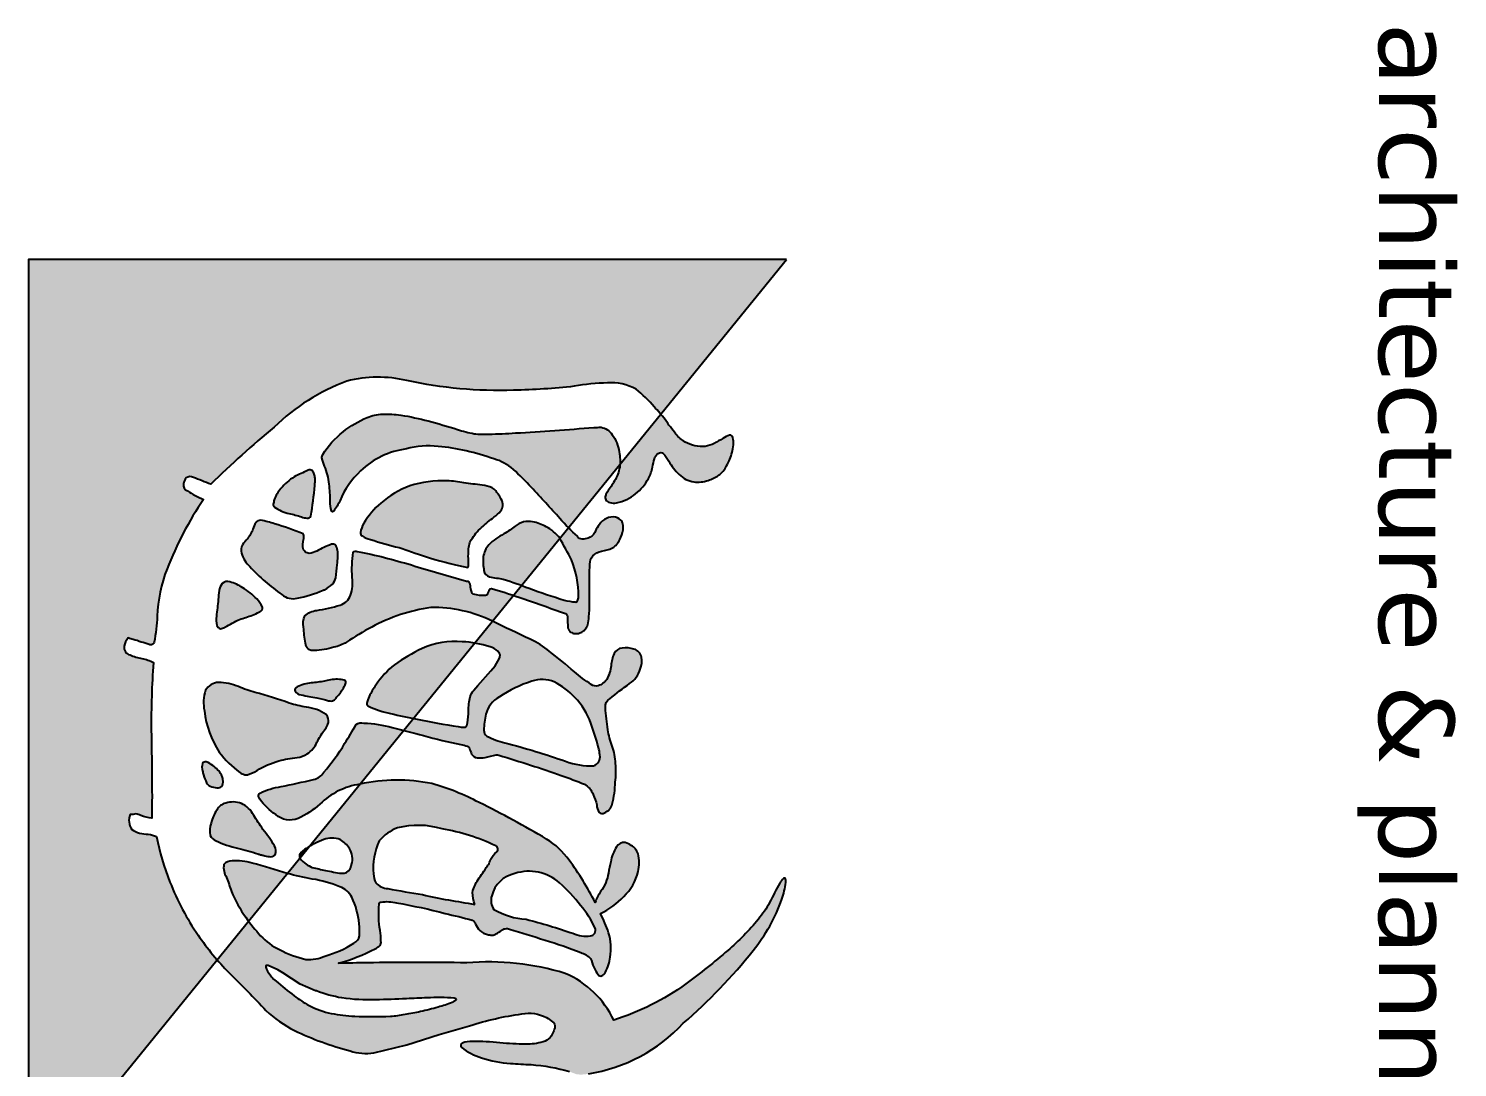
# Model space of a CAD drawing. Extents: x -395226 to -176901, y -140672 to 68263.
# Drawn here: x -324709 to -322684, y -138657 to -137184 of the extents above; entities that cross this region are included whole.
import ezdxf
from ezdxf.enums import TextEntityAlignment as Align

# ---------------------------------------------------------------- set-up
doc = ezdxf.new("R2010")
doc.units = 0
doc.header["$LTSCALE"] = 1000
doc.header["$MEASUREMENT"] = 0
doc.layers.get('0').update_dxf_attribs({"linetype": 'CONTINUOUS'})
doc.layers.add('图框', color=7, linetype='CONTINUOUS')
doc.styles.add('VERDAND', font='verdana.TTF')

# ---------------------------------------------------------------- blocks, each defined once
blk = doc.blocks.new('TJAD_TK_LOGO')
for points in [[(0.3088, 0.2387, -0.055111), (0.2978, 0.218, -0.399817), (0.2889, 0.2131, -0.15154), (0.2813, 0.2164, -0.301448), (0.2805, 0.2256, 0.010306), (0.2893, 0.248, -0.01851), (0.2158, 0.3296, -0.103184), (0.1567, 0.4231, -0.120959), (0.1559, 0.5005, 0.063512), (0.1683, 0.6375, 0.024265), (0.1633, 0.7157, -0.039016), (0.1589, 0.7586, -0.148803), (0.1672, 0.7952, -0.063522), (0.1899, 0.8185, -0.021561), (0.1991, 0.8269), (0, 0.9887), (0, 0.0136), (1.2, 0.0136), (0.9015, 0.2562, -0.02734), (0.8698, 0.2318, -0.056811), (0.8015, 0.1955, -0.043653), (0.7428, 0.1781, 0.070224), (0.7398, 0.1676, -0.155586), (0.7336, 0.1464, -0.268078), (0.7145, 0.1445, 0.046034), (0.7138, 0.1514, -0.10837), (0.7157, 0.158, 0.067272), (0.7193, 0.1723, 0.007869), (0.606, 0.1714, -0.018474), (0.519, 0.1742, 0.089356), (0.5135, 0.1595, -0.084297), (0.509, 0.1441, -0.378712), (0.4979, 0.1366, -0.129516), (0.4872, 0.1418, 0.010082), (0.4893, 0.1483, -0.06366), (0.4927, 0.1585, -0.047427), (0.496, 0.17, 0.412458), (0.4928, 0.175, 0.04646), (0.4591, 0.1791, -0.083304), (0.3984, 0.1918, -0.056916)], [(0.2775, 0.8514, 0.150805), (0.2864, 0.8696, 0.118181), (0.2844, 0.888, 0.061251), (0.2779, 0.9015, 0.110829), (0.2658, 0.9118, 0.065976), (0.2483, 0.9188, 0.129921), (0.2287, 0.9197, 0.40681), (0.2264, 0.9157, 0.07663), (0.2303, 0.907, -0.019502), (0.2369, 0.8958, -0.085799), (0.2406, 0.8843, -0.150999), (0.2351, 0.8585, -0.086307), (0.2248, 0.8465, -0.019332), (0.2062, 0.8326, 0.015742), (0.1991, 0.8269), (0.2636, 0.7745, -0.014783), (0.2672, 0.7742, -0.092021), (0.2852, 0.7675, -0.021612), (0.2992, 0.7583, 0.020501), (0.3016, 0.7569, -0.138406), (0.302, 0.7565, -0.004327), (0.3042, 0.7558, 0.041521), (0.3068, 0.7553, 0.017006), (0.3094, 0.7562, 0.175362), (0.3127, 0.7602, 0.115175), (0.3133, 0.7703, 0.133458), (0.3016, 0.7947, 0.090138), (0.282, 0.8113, 0.068529), (0.2674, 0.8165, -0.013934), (0.2566, 0.8189, -0.201719), (0.2496, 0.8239, -0.378426), (0.2504, 0.8307, -0.084166), (0.2598, 0.8373, 0.070184)], [(0.2636, 0.7745, 0.064867), (0.2476, 0.7736, 0.116531), (0.2256, 0.7646, 0.208218), (0.2161, 0.7503, 0.02194), (0.2164, 0.7413, -0.003556), (0.2234, 0.6402, -0.008585), (0.2249, 0.6059, -0.036626), (0.2244, 0.5869, -0.030322), (0.2188, 0.5654, 0.008639), (0.2079, 0.5277, 0.029199), (0.2005, 0.4927, 0.047639), (0.1991, 0.4689, 0.083135), (0.2032, 0.4501, 0.077424), (0.2218, 0.4185, 0.095524), (0.2514, 0.392, 0.133345), (0.2555, 0.391, 0.037671), (0.266, 0.3945, -0.074764), (0.2892, 0.4005, -0.017227), (0.3115, 0.4018, 0.103318), (0.3238, 0.4034, 0.529251), (0.3243, 0.406, 0.058891), (0.3103, 0.4144, -0.106556), (0.2722, 0.4408, -0.157893), (0.2439, 0.4997, -0.090292), (0.2406, 0.5406, -0.061166), (0.2567, 0.6121, -0.11155), (0.2702, 0.6374, -0.016825), (0.2934, 0.6606, -0.002917), (0.3335, 0.6973, 0.013927), (0.3452, 0.7082)], [(0.4736, 0.7314, 0.018572), (0.4732, 0.7314), (0.4732, 0.7318, 0.06936), (0.4703, 0.733, 0.047212), (0.46, 0.7347, 0.024282), (0.4431, 0.7352, -0.000753), (0.4115, 0.7353, -0.013374), (0.3921, 0.7358, -0.164458), (0.3817, 0.7396, -0.15617), (0.3755, 0.7508, 0.064833), (0.3714, 0.765, 0.17195), (0.3603, 0.7744, 0.077232), (0.3482, 0.7786, 0.099365), (0.3407, 0.7784, 0.128164), (0.3354, 0.7756, 0.199677), (0.3314, 0.766, 0.156287), (0.3348, 0.7545, 0.086381), (0.3434, 0.7463, 0.029794), (0.3514, 0.742, -0.218512), (0.3587, 0.7337, -0.050196), (0.3602, 0.726, -0.223734), (0.3564, 0.7197, -0.013892), (0.3452, 0.7082), (0.3589, 0.6971, -0.00619), (0.3868, 0.7123, -0.093205), (0.4339, 0.7212, -0.103421), (0.4394, 0.72, -0.384925), (0.4409, 0.717, -0.045853), (0.4384, 0.7029, -0.014561), (0.4233, 0.6576, 0.006316), (0.4195, 0.6478), (0.4323, 0.6374, -0.003465), (0.4348, 0.6445, -0.002724), (0.4557, 0.7043, -0.338072), (0.4611, 0.707, 0.005218), (0.4734, 0.7074, 0.309415), (0.4756, 0.7082, 0.132077), (0.4786, 0.7099, 0.147744), (0.4814, 0.7154, 0.135646), (0.4808, 0.7231, 0.18433)], [(0.7559, 0.3745, 0.010654), (0.7583, 0.3709, 0.091005), (0.7649, 0.363, 0.311976), (0.7704, 0.3627)]]:
    blk.add_hatch(color=256).paths.add_polyline_path(points)
h = blk.add_hatch(color=256)
h.paths.add_polyline_path([(0.9815, 0.6879, -0.266995), (0.9881, 0.6909, -0.078548), (0.9944, 0.6887, -0.061401), (1.0014, 0.6847, -0.140506), (1.0072, 0.6756, -0.075077), (1.01, 0.6533, -0.023792), (1.0084, 0.6201, 0.028581), (1.0066, 0.5847, 0.083513), (1.0086, 0.5717, 0.556873), (1.0142, 0.5709, 0.099876), (1.0276, 0.5963, 0.058859), (1.0349, 0.6333, 0.00868), (1.0364, 0.6602, -0.055868), (1.0453, 0.7097, 0.012909), (1.0489, 0.7191, 0.07627), (1.0482, 0.7339, 0.168287), (0.9831, 0.856, 0.045812), (0.8895, 0.9461, 0.082299), (0.8236, 0.9829, 0.045024), (0.8019, 0.9879, 0.184323), (0.7964, 0.9871, 0.401214), (0.7969, 0.9849, 0.073894), (0.8027, 0.9803, 0.009968), (0.8278, 0.9671, -0.045085), (0.8493, 0.9526, -0.042435), (0.8895, 0.9133, -0.014659), (0.9326, 0.8595, -0.075958), (0.9793, 0.7665, 0.183281), (0.9189, 0.7042, 0.093166), (0.9053, 0.5774, 0.002645), (0.9049, 0.5388), (0.9501, 0.5388, -0.021718), (0.9509, 0.5614, -0.060902), (0.9515, 0.5634, -0.750169), (0.9534, 0.5633, -0.062141), (0.956, 0.5585, -0.02804), (0.962, 0.5406, -0.001207), (0.9625, 0.5388), (0.9987, 0.5388), (0.9978, 0.5418), (0.9864, 0.5809, -0.042759), (0.9711, 0.6483, -0.166183), (0.9757, 0.68, -0.02967)])
h.paths.add_polyline_path([(0.9205, 0.7467, 0.337691), (0.9223, 0.7504, 0.234051), (0.9175, 0.7558, 0.085029), (0.898, 0.762, 0.109404), (0.8666, 0.76, 0.027051), (0.8419, 0.7495, 0.096966), (0.8201, 0.7794, 0.147389), (0.7879, 0.798, 0.110178), (0.7649, 0.7978, 0.193659), (0.7543, 0.7891, 0.105864), (0.7507, 0.7813, 0.322715), (0.7561, 0.77, 0.090222), (0.7753, 0.7627, 0.021428), (0.79, 0.7597, -0.062248), (0.8018, 0.7563, -0.0489), (0.8136, 0.7497, 0.061445), (0.8276, 0.7426, 0.045204), (0.7732, 0.709, 0.105153), (0.7461, 0.6801, 0.017534), (0.699, 0.5933, 0.04727), (0.6765, 0.5388), (0.7311, 0.5388, -0.016538), (0.7329, 0.5457, -0.06987), (0.7549, 0.6147, -0.55525), (0.7623, 0.616, 0.087068), (0.7725, 0.608, 0.000587), (0.779, 0.6054, 0.051645), (0.7807, 0.6041, 0.002312), (0.7982, 0.5921, 0.1078), (0.8147, 0.5849, 0.06971), (0.8302, 0.5876, -0.002349), (0.8243, 0.554, -0.014725), (0.8217, 0.5388), (0.8389, 0.5388, -0.003665), (0.8417, 0.5498, -0.003176), (0.8503, 0.5842, -0.214328), (0.8554, 0.5888, 0.079005), (0.8638, 0.5943, 0.136284), (0.8689, 0.6041, 0.042038), (0.8698, 0.6101, 0.121208), (0.8685, 0.6149, 0.033156), (0.8637, 0.6221, -0.089896), (0.8614, 0.627, -0.153361), (0.8622, 0.6323, -0.00558), (0.8761, 0.6782, -0.02004), (0.8922, 0.7241, -0.10938), (0.8997, 0.7368, 0.024126), (0.911, 0.7409, 0.094696)])
h.paths.add_polyline_path([(0.8709, 0.7365, -0.143663), (0.8674, 0.7141, 0.018808), (0.8493, 0.6538, -0.117601), (0.8367, 0.6124, -0.229986), (0.8191, 0.6095, -0.2857), (0.7904, 0.6393, -0.267121), (0.8025, 0.6968, -0.053371), (0.8316, 0.7238, -0.07094), (0.8606, 0.7426, -0.49062)], flags=16)
h = blk.add_hatch(color=256)
h.paths.add_polyline_path([(0.7123, 0.7547, 0.083086), (0.7078, 0.7611, 0.127732), (0.7011, 0.7644, 0.060999), (0.6727, 0.7685, 0.050289), (0.6488, 0.769, 0.061315), (0.6263, 0.7647, -0.058239), (0.6053, 0.759, -0.023274), (0.5769, 0.7559, -0.318074), (0.5654, 0.7615, -0.012807), (0.5459, 0.787, 0.176594), (0.5273, 0.8007, 0.141446), (0.5118, 0.8023, 0.254042), (0.5015, 0.7926, 0.094349), (0.5002, 0.7774, 0.272202), (0.5073, 0.7669, 0.06938), (0.523, 0.7632, -0.099001), (0.5405, 0.7575, -0.173209), (0.5486, 0.7467, -0.244282), (0.547, 0.7377, -0.042049), (0.5309, 0.7159, 0.019533), (0.5043, 0.6835, 0.074328), (0.4889, 0.6592, -0.003717), (0.4656, 0.6104), (0.4938, 0.5874, -0.03259), (0.4985, 0.6073, -0.114709), (0.5043, 0.6174), (0.5072, 0.6195), (0.5091, 0.6202), (0.5118, 0.6201), (0.5142, 0.6193), (0.5231, 0.6138), (0.5294, 0.6085), (0.5482, 0.5915), (0.5545, 0.5865), (0.5549, 0.5865, 0.137325), (0.5628, 0.5817, 0.052206), (0.5812, 0.5795, -0.039081), (0.5963, 0.5784, -0.061234), (0.5998, 0.5775, -0.389955), (0.6022, 0.5741, -0.015439), (0.6014, 0.5665, -0.009793), (0.5919, 0.5135, -0.001555), (0.5909, 0.5086), (0.6061, 0.4962, -0.005675), (0.6129, 0.5218, 0.021764), (0.6244, 0.5699, -0.037231), (0.6265, 0.5785, -0.166808), (0.6296, 0.5808, 0.014415), (0.6366, 0.5837, 0.232872), (0.6415, 0.5909, 0.087887), (0.641, 0.6009, 0.002273), (0.6378, 0.6149, -0.178357), (0.6381, 0.6188, -0.001216), (0.6509, 0.6596, -0.011476), (0.6643, 0.6991, -0.017032), (0.6756, 0.7288, -0.192629), (0.6888, 0.7399, -0.05264), (0.7021, 0.7447, 0.121865), (0.7115, 0.7475, 0.384919)])
h.paths.add_polyline_path([(0.5967, 0.7372, -0.021509), (0.6281, 0.7468, -0.053885), (0.6378, 0.7487, -0.363115), (0.652, 0.7407, -0.093078), (0.646, 0.7046, 0.023125), (0.6222, 0.6265, -0.067346), (0.6135, 0.6034, -0.278742), (0.6057, 0.5995, -0.067064), (0.5855, 0.6021, -0.223721), (0.5632, 0.6194, -0.070697), (0.543, 0.6609, -0.171192), (0.5437, 0.69, -0.090372), (0.5638, 0.7166, -0.097027)], flags=16)
h = blk.add_hatch(color=256)
h.paths.add_polyline_path([(0.4195, 0.6478), (0.3589, 0.6971, 0.122439), (0.3441, 0.6794, 0.077208), (0.3376, 0.6622, 0.221374), (0.3431, 0.6401, -0.044103), (0.3534, 0.6251, 0.092474), (0.3673, 0.6059, 0.149827), (0.383, 0.5987, 0.078107), (0.4006, 0.5996, 0.300992), (0.4085, 0.6066, 0.003448), (0.4116, 0.6244, -0.014936)])
h.paths.add_polyline_path([(0.4481, 0.5312, -0.118411), (0.4656, 0.6104), (0.4323, 0.6374, 0.013731), (0.4236, 0.6091, 0.354128), (0.4255, 0.6066, 0.149403), (0.4255, 0.6062, -0.033756), (0.429, 0.6051, -0.301225), (0.4322, 0.6016, -0.067966), (0.4306, 0.5853, -0.155357), (0.4255, 0.5826, -0.0383), (0.4175, 0.5813, 0.394404), (0.4141, 0.5771, -0.002997), (0.3933, 0.5061, 0.027314), (0.3759, 0.4366, 0.262389), (0.3769, 0.4312, 0.054171), (0.4093, 0.4301, -0.120269), (0.4322, 0.4278, -0.238212), (0.445, 0.4145, -0.030328), (0.4518, 0.3843, 0.177342), (0.4589, 0.3692, 0.189169), (0.4732, 0.3674, 0.024901), (0.4941, 0.3699, 0.43233), (0.5035, 0.3812, 0.054023), (0.4992, 0.4064, 0.072563), (0.4928, 0.4227, -0.024272), (0.4732, 0.4551, -0.09052)])
h.paths.add_polyline_path([(0.5909, 0.5086), (0.4938, 0.5874, 0.02545), (0.492, 0.5716, 0.128799), (0.5009, 0.5201, 0.044216), (0.5216, 0.4843, 0.076323), (0.548, 0.4604, 0.034366), (0.5624, 0.4519, 0.076032), (0.5722, 0.4489, 0.341488), (0.575, 0.4509, 0.069217), (0.5844, 0.4795, 0.009229)])
h.paths.add_polyline_path([(0.6061, 0.4962, 0.003269), (0.6024, 0.4814, 0.051211), (0.5967, 0.4451, 0.204101), (0.5987, 0.435, -0.011598), (0.6232, 0.4203, -0.044991), (0.6598, 0.3936, -0.200983), (0.6695, 0.3801, -0.006426), (0.6785, 0.3385, 0.079721), (0.6871, 0.3112, 0.326464), (0.6907, 0.3094, 0.087838), (0.6948, 0.3111, 0.087656), (0.7146, 0.3317, 0.286319), (0.7196, 0.3603, 0.076349), (0.7011, 0.3885, -0.160397), (0.6755, 0.4398), (0.6755, 0.4398)])
h.paths.add_polyline_path([(0.8517, 0.2966), (0.7903, 0.3465, 0.007087), (0.7769, 0.3013, 0.070922), (0.7741, 0.2754, 0.248353), (0.779, 0.265, 0.199635), (0.7954, 0.2684, -0.006886), (0.8134, 0.2746, 0.05678), (0.8467, 0.293, 0.006803)])
h = blk.add_hatch(color=256)
h.paths.add_polyline_path([(0.393, 0.5629, -0.011586), (0.3965, 0.5787, 0.253288), (0.3961, 0.5791, 0.095247), (0.3878, 0.5795, -0.0106), (0.3763, 0.5795, -0.133876), (0.3608, 0.5833, -0.082431), (0.3451, 0.5964, -0.01622), (0.3317, 0.6124, 0.042319), (0.324, 0.621, 0.140851), (0.3172, 0.6238, 0.145933), (0.3085, 0.6218, 0.038492), (0.302, 0.6178), (0.3016, 0.6178, 0.000616), (0.3, 0.6162, 0.032553), (0.2979, 0.6148, 0.095329), (0.2942, 0.6103, 0.096767), (0.2905, 0.5971, -0.001525), (0.2876, 0.5737, 0.034244), (0.285, 0.5522, 0.085899), (0.2916, 0.5041, 0.097395), (0.3137, 0.4669, 0.083463), (0.3395, 0.445, 0.098864), (0.3517, 0.4407, 0.30663), (0.3559, 0.443, 0.075685), (0.3606, 0.4535, 0.009946), (0.371, 0.4905, -0.023424), (0.3776, 0.5099, 0.034776)])
h.paths.add_polyline_path([(0.3331, 0.3723, 0.321528), (0.3303, 0.3767, 0.021484), (0.2909, 0.382, 0.022843), (0.2815, 0.3822, 0.102534), (0.2763, 0.381, 0.130045), (0.2718, 0.3783, 0.267367), (0.2712, 0.3737, -0.005872), (0.2757, 0.3643, 0.058515), (0.2798, 0.3554, 0.081344), (0.2949, 0.3383, 0.099387), (0.3095, 0.3298, 0.035917), (0.3152, 0.3284, 0.245908), (0.3185, 0.3297, 0.105203), (0.327, 0.3486, -0.034055), (0.3316, 0.3653, 0.056891)])
h.paths.add_polyline_path([(0.4315, 0.3396, 0.245812), (0.436, 0.3593, 0.065072), (0.4255, 0.3925, 0.134826), (0.4253, 0.3934, -0.114996), (0.4251, 0.3945, 0.061748), (0.4182, 0.4045, 0.16919), (0.4099, 0.4088, 0.009694), (0.3932, 0.4108, 0.017654), (0.3823, 0.4116, 0.044621), (0.3745, 0.4112, 0.15913), (0.3675, 0.4082, 0.263058), (0.3666, 0.4036, 0.037983), (0.3754, 0.3845, -0.091013), (0.3784, 0.3745, -0.183458), (0.3763, 0.3696, -0.186991), (0.3705, 0.3666, -0.076588), (0.3638, 0.3668, 0.012233), (0.357, 0.368, 0.175338), (0.3532, 0.367, 0.023216), (0.3404, 0.3302, 0.04069), (0.3358, 0.3123, 0.28537), (0.3389, 0.3059, 0.048651), (0.3472, 0.3023, -0.083296), (0.3595, 0.2951, 0.044689), (0.3674, 0.2887, 0.196761), (0.3781, 0.2876, 0.127879), (0.3954, 0.2982, 0.050671)])
h.paths.add_polyline_path([(0.4633, 0.2851, 0.013244), (0.4608, 0.2933, 0.042352), (0.4538, 0.3106, 0.086452), (0.451, 0.3142, 0.181931), (0.4475, 0.3144, 0.105167), (0.437, 0.3071, 0.063777), (0.4225, 0.2892, 0.079039), (0.415, 0.2726, 0.295118), (0.4173, 0.2626, 0.12746), (0.4262, 0.259, 0.051219), (0.4378, 0.2577, -0.006938), (0.4592, 0.2552, 0.101871), (0.4716, 0.2561, 0.282022), (0.4753, 0.2604, 0.127329), (0.4734, 0.2662), (0.4732, 0.2662, -0.004335)])
h.paths.add_polyline_path([(0.6577, 0.3076, -0.058552), (0.6453, 0.3355, -0.043685), (0.6412, 0.3591, 0.088622), (0.6365, 0.3722, 0.151789), (0.6215, 0.3846, -0.046532), (0.6062, 0.3942, 0.04555), (0.5995, 0.3981, 0.043142), (0.5967, 0.3991), (0.5966, 0.3994, 0.251715), (0.5858, 0.3963, 0.137334), (0.5764, 0.371, -0.022108), (0.5712, 0.349, 0.025269), (0.5573, 0.3052, -0.028381), (0.5499, 0.2836, 0.095667), (0.5444, 0.258, 0.266705), (0.5545, 0.2414, 0.133638), (0.5811, 0.2399, 0.117773), (0.6341, 0.259, 0.081266), (0.6603, 0.2854, 0.080524), (0.6632, 0.2917), (0.6632, 0.292), (0.6636, 0.2924), (0.6636, 0.2952), (0.6632, 0.2952, 0.059624)])
h.paths.add_polyline_path([(0.5675, 0.4064, 0.121011), (0.5636, 0.4099, 0.051248), (0.5498, 0.4198, 0.077555), (0.5447, 0.4219, 0.238499), (0.5422, 0.4212, 0.167798), (0.5412, 0.4181, 0.09655), (0.5414, 0.3999, -0.014406), (0.5433, 0.3923, -0.00033), (0.5454, 0.375, 0.1059), (0.5513, 0.3573, 0.313865), (0.5557, 0.3565, 0.231713), (0.5604, 0.3643, 0.026659), (0.5643, 0.3846, -0.007425), (0.5681, 0.3998, 0.16995)])
h.paths.add_polyline_path([(0.6788, 0.2495, 0.082015), (0.6802, 0.2581, 0.360369), (0.6746, 0.2636, 0.094324), (0.6683, 0.2635, 0.109868), (0.6658, 0.2629, -0.017853), (0.6636, 0.2619), (0.6632, 0.2619, 0.095638), (0.6515, 0.2506, 0.069381), (0.6467, 0.2423, 0.391778), (0.6489, 0.2376, 0.16265), (0.6584, 0.2374, 0.029698), (0.6632, 0.2387), (0.6636, 0.2387, 0.027865), (0.6738, 0.2427, 0.232972)])
h.paths.add_polyline_path([(0.7651, 0.3086, -0.00792), (0.7663, 0.3122, -0.04061), (0.7673, 0.3161, 0.057732), (0.7686, 0.323, 0.231089), (0.7664, 0.3309, 0.223752), (0.7548, 0.3302, 0.032861), (0.7336, 0.3152, -0.012035), (0.7156, 0.3033, 0.160241), (0.7001, 0.2874, 0.160304), (0.6998, 0.2673, 0.221951), (0.7087, 0.2557, 0.080228), (0.7255, 0.2484, 0.124433), (0.7414, 0.2473, 0.177577), (0.7482, 0.2548, 0.06059), (0.7578, 0.2826, -0.013372)])
h = blk.add_hatch(color=256)
h.paths.add_polyline_path([(0.9516, 0.4998, -0.00262), (0.9505, 0.5265, -0.01182), (0.9501, 0.5388), (0.9049, 0.5388, 0.006126), (0.9053, 0.4493, 0.002492), (0.906, 0.4122, 0.048247), (0.8873, 0.4597, 0.065909), (0.8831, 0.4654, 0.224936), (0.8775, 0.467, 0.038284), (0.8638, 0.4659, -0.06616), (0.83, 0.4648, -0.485088), (0.8272, 0.4672, -0.101913), (0.8282, 0.4872, -0.016956), (0.8389, 0.5388), (0.8217, 0.5388, -0.017973), (0.8174, 0.5204, -0.010562), (0.8098, 0.4759, -0.208845), (0.8025, 0.4605, -0.11949), (0.791, 0.4574, -0.131776), (0.7484, 0.4648, -0.127624), (0.7317, 0.4882, -0.118385), (0.7311, 0.5388), (0.6765, 0.5388, 0.005191), (0.6747, 0.5326, 0.105733), (0.6755, 0.4398), (0.7181, 0.4052), (0.7448, 0.4052, -0.078177), (0.7468, 0.4144, -0.129583), (0.7582, 0.4264, -0.224047), (0.779, 0.4292, -0.071036), (0.7797, 0.4292, 0.101063), (0.781, 0.4285, -0.019588), (0.7826, 0.4281, -0.023828), (0.7843, 0.4274, -0.322257), (0.7901, 0.4162, -0.013384), (0.7884, 0.4052), (0.8042, 0.4052, -0.014271), (0.8075, 0.414, -0.194353), (0.8209, 0.4295, -0.094044), (0.855, 0.4388, -0.035175), (0.8707, 0.4396, -0.177154), (0.8802, 0.4322, -0.054292), (0.8934, 0.4052), (0.9481, 0.4052, 0.016129), (0.9506, 0.4167, 0.043741), (0.9529, 0.4602, 0.012835)])
h.paths.add_polyline_path([(1.0212, 0.4578), (1.011, 0.5001), (0.9987, 0.5388), (0.9625, 0.5388, -0.013434), (0.9677, 0.518, -0.01242), (0.9716, 0.4981, -0.017255), (0.9742, 0.4791, -0.024091), (0.974, 0.4334, -0.03797), (0.9709, 0.4052), (1.0122, 0.4052, 0.01383), (1.0187, 0.4273, 0.116879)])
h.paths.add_polyline_path([(0.9667, 0.319, 0.068823), (0.9925, 0.3556, 0.031999), (1.0122, 0.4052), (0.9709, 0.4052, -0.002893), (0.9705, 0.403, -0.072675), (0.9603, 0.3746, -0.038888), (0.9477, 0.3552, -0.02059), (0.9288, 0.3321, -0.114728), (0.9232, 0.3261, -0.052839), (0.9136, 0.3198), (0.911, 0.3189), (0.9088, 0.319), (0.9087, 0.322), (0.9144, 0.3343), (0.9184, 0.3407), (0.9328, 0.3631), (0.9415, 0.3829), (0.9415, 0.384, 0.030329), (0.9481, 0.4052), (0.8934, 0.4052, -0.019139), (0.8966, 0.395, -0.131139), (0.901, 0.3705, -0.068706), (0.8883, 0.3366, -0.106182), (0.8705, 0.3122, -0.027075), (0.8517, 0.2966), (0.9015, 0.2562, 0.015633), (0.9183, 0.2717, -0.009266)])
h = blk.add_hatch(color=256)
h.paths.add_polyline_path([(0.7975, 0.3787, -0.041396), (0.8042, 0.4052), (0.7884, 0.4052, -0.011453), (0.7864, 0.3958, -0.01007), (0.7826, 0.3786, -0.034546), (0.7785, 0.3708, -0.087737), (0.7704, 0.3627), (0.7903, 0.3465), (0.7903, 0.3465, 0.020125)])
h.paths.add_polyline_path([(0.7448, 0.4052), (0.7181, 0.4052), (0.7559, 0.3745, -0.051476), (0.7466, 0.3933, -0.099669)])
blk.add_lwpolyline([(0, 0.9887), (0, 0.0136), (1.2, 0.0136)], close=True)
for points in [[(1.0482, 0.7339, 0.168287), (0.9831, 0.856, 0.045812), (0.8895, 0.9461, 0.082299), (0.8236, 0.9829, 0.045024), (0.8019, 0.9879, 0.184323), (0.7964, 0.9871, 0.401214), (0.7969, 0.9849, 0.073894), (0.8027, 0.9803, 0.009968), (0.8278, 0.9671, -0.045085), (0.8493, 0.9526, -0.042435), (0.8895, 0.9133, -0.014659), (0.9326, 0.8595, -0.075958), (0.9793, 0.7665, 0.183281), (0.9189, 0.7042, 0.093166), (0.9053, 0.5774, 0.00877), (0.9053, 0.4493, 0.002492), (0.906, 0.4122, 0.048247), (0.8873, 0.4597, 0.065909), (0.8831, 0.4654, 0.224936), (0.8775, 0.467, 0.038284), (0.8638, 0.4659, -0.06616), (0.83, 0.4648, -0.485088), (0.8272, 0.4672, -0.101913), (0.8282, 0.4872, -0.020622), (0.8417, 0.5498, -0.003176), (0.8503, 0.5842, -0.214328), (0.8554, 0.5888, 0.079005), (0.8638, 0.5943, 0.136284), (0.8689, 0.6041, 0.042038), (0.8698, 0.6101, 0.13569), (0.8682, 0.6154, 0.030912), (0.8637, 0.6221, -0.089896), (0.8614, 0.627, -0.153361), (0.8622, 0.6323, -0.00558), (0.8761, 0.6782, -0.02004), (0.8922, 0.7241, -0.10938), (0.8997, 0.7368, 0.024126), (0.911, 0.7409, 0.094696), (0.9205, 0.7467, 0.397569), (0.9221, 0.751, 0.211166), (0.9175, 0.7558, 0.085029), (0.898, 0.762, 0.109404), (0.8666, 0.76, 0.027051), (0.8419, 0.7495, 0.096966), (0.8201, 0.7794, 0.147389), (0.7879, 0.798, 0.110178), (0.7649, 0.7978, 0.193659), (0.7543, 0.7891, 0.105864), (0.7507, 0.7813, 0.322715), (0.7561, 0.77, 0.090222), (0.7753, 0.7627, 0.021428), (0.79, 0.7597, -0.062248), (0.8018, 0.7563, -0.0489), (0.8136, 0.7497, 0.061445), (0.8276, 0.7426, 0.045204), (0.7732, 0.709, 0.105153), (0.7461, 0.6801, 0.017534), (0.699, 0.5933, 0.052474), (0.6747, 0.5326, 0.105733), (0.6755, 0.4398, 0.160397), (0.7011, 0.3885, -0.076349), (0.7196, 0.3603, -0.286319), (0.7146, 0.3317, -0.087656), (0.6948, 0.3111, -0.08033), (0.6911, 0.3095, -0.368951), (0.687, 0.3114, -0.079318), (0.6785, 0.3385, 0.006426), (0.6695, 0.3801, 0.200983), (0.6598, 0.3936, 0.044991), (0.6232, 0.4203, 0.011598), (0.5987, 0.435, -0.204101), (0.5967, 0.4451, -0.051211), (0.6024, 0.4814, -0.008944), (0.6129, 0.5218, 0.021764), (0.6244, 0.5699, -0.037231), (0.6265, 0.5785, -0.166808), (0.6296, 0.5808, 0.014415), (0.6366, 0.5837, 0.232872), (0.6415, 0.5909, 0.087887), (0.641, 0.6009, 0.002324), (0.6377, 0.6152, -0.163549), (0.6381, 0.6188, -0.001216), (0.6509, 0.6596, -0.011476), (0.6643, 0.6991, -0.017032), (0.6756, 0.7288, -0.192629), (0.6888, 0.7399, -0.05264), (0.7021, 0.7447, 0.121865), (0.7115, 0.7475, 0.384919), (0.7123, 0.7547, 0.083086), (0.7078, 0.7611, 0.127732), (0.7011, 0.7644, 0.060999), (0.6727, 0.7685, 0.050289), (0.6488, 0.769, 0.061315), (0.6263, 0.7647, -0.058239), (0.6053, 0.759, -0.023274), (0.5769, 0.7559, -0.318074), (0.5654, 0.7615, -0.012807), (0.5459, 0.787, 0.176594), (0.5273, 0.8007, 0.141446), (0.5118, 0.8023, 0.254042), (0.5015, 0.7926, 0.094349), (0.5002, 0.7774, 0.272202), (0.5073, 0.7669, 0.06938), (0.523, 0.7632, -0.099001), (0.5405, 0.7575, -0.176084), (0.5487, 0.7465, -0.238335), (0.547, 0.7377, -0.042049), (0.5309, 0.7159, 0.019533), (0.5043, 0.6835, 0.074328), (0.4889, 0.6592, -0.003717), (0.4656, 0.6104, 0.118412), (0.4481, 0.5312, 0.09052), (0.4732, 0.4551, 0.024272), (0.4928, 0.4227, -0.072563), (0.4992, 0.4064, -0.054023), (0.5035, 0.3812, -0.43233), (0.4941, 0.3699, -0.024901), (0.4732, 0.3674, -0.189169), (0.4589, 0.3692, -0.177342), (0.4518, 0.3843, 0.030328), (0.445, 0.4145, 0.238212), (0.4322, 0.4278, 0.120269), (0.4093, 0.4301, -0.054171), (0.3769, 0.4312, -0.262389), (0.3759, 0.4366, -0.027314), (0.3933, 0.5061, 0.002997), (0.4141, 0.5771, -0.42145), (0.4179, 0.5814, 0.036527), (0.4255, 0.5826, 0.155357), (0.4306, 0.5853, 0.067966), (0.4322, 0.6016, 0.301225), (0.429, 0.6051, 0.033756), (0.4255, 0.6062, -0.149403), (0.4255, 0.6066, -0.354128), (0.4236, 0.6091, -0.017197), (0.4348, 0.6445, -0.010154), (0.4348, 0.6445, -0.002724), (0.4557, 0.7043, -0.338072), (0.4611, 0.707, 0.005218), (0.4734, 0.7074, 0.309415), (0.4756, 0.7082, 0.132077), (0.4786, 0.7099, 0.147744), (0.4814, 0.7154, 0.135646), (0.4808, 0.7231, 0.18433), (0.4736, 0.7314, 0.018572), (0.4732, 0.7314), (0.4732, 0.7318, 0.071117), (0.4702, 0.733, 0.046841), (0.46, 0.7347, 0.024282), (0.4431, 0.7352, -0.000753), (0.4115, 0.7353, -0.013374), (0.3921, 0.7358, -0.164458), (0.3817, 0.7396, -0.15617), (0.3755, 0.7508, 0.064833), (0.3714, 0.765, 0.17195), (0.3603, 0.7744, 0.077232), (0.3482, 0.7786, 0.099365), (0.3407, 0.7784, 0.128164), (0.3354, 0.7756, 0.199677), (0.3314, 0.766, 0.156287), (0.3348, 0.7545, 0.086381), (0.3434, 0.7463, 0.029794), (0.3514, 0.742, -0.218512), (0.3587, 0.7337, -0.050196), (0.3602, 0.726, -0.223734), (0.3564, 0.7197, -0.027824), (0.3335, 0.6973, 0.002917), (0.2934, 0.6606, 0.016825), (0.2702, 0.6374, 0.11155), (0.2567, 0.6121, 0.061166), (0.2406, 0.5406, 0.090292), (0.2439, 0.4997, 0.157893), (0.2722, 0.4408, 0.106556), (0.3103, 0.4144, -0.057352), (0.324, 0.4062, -0.620281), (0.3238, 0.4034, -0.103318), (0.3115, 0.4018, 0.017227), (0.2892, 0.4005, 0.074764), (0.266, 0.3945, -0.037671), (0.2555, 0.391, -0.146442), (0.2511, 0.3922, -0.094541), (0.2218, 0.4185, -0.075684), (0.2035, 0.4493, -0.086697), (0.1991, 0.4689, -0.047639), (0.2005, 0.4927, -0.029199), (0.2079, 0.5277, -0.008639), (0.2188, 0.5654, 0.030322), (0.2244, 0.5869, 0.036626), (0.2249, 0.6059, 0.008585), (0.2234, 0.6402, 0.003541), (0.2164, 0.7409, -0.022961), (0.2161, 0.7503, -0.208218), (0.2256, 0.7646, -0.116531), (0.2476, 0.7736, -0.079727), (0.2672, 0.7742, -0.092021), (0.2852, 0.7675, -0.021612), (0.2992, 0.7583, 0.020501), (0.3016, 0.7569, -0.138406), (0.302, 0.7565, -0.004327), (0.3042, 0.7558, 0.041521), (0.3068, 0.7553, 0.017006), (0.3094, 0.7562, 0.218913), (0.313, 0.7614, 0.100805), (0.3133, 0.7703, 0.133458), (0.3016, 0.7947, 0.090138), (0.282, 0.8113, 0.068529), (0.2674, 0.8165, -0.013934), (0.2566, 0.8189, -0.201719), (0.2496, 0.8239, -0.33618), (0.2499, 0.8301, -0.089843), (0.2598, 0.8373, 0.067656), (0.2769, 0.8508, 0.15691), (0.2864, 0.8696, 0.118181), (0.2844, 0.888, 0.061251), (0.2779, 0.9015, 0.110829), (0.2658, 0.9118, 0.065976), (0.2483, 0.9188, 0.126476), (0.2292, 0.9198, 0.453262), (0.2264, 0.9157, 0.07663), (0.2303, 0.907, -0.019502), (0.2369, 0.8958, -0.085799), (0.2406, 0.8843, -0.150999), (0.2351, 0.8585, -0.086307), (0.2248, 0.8465, -0.019332), (0.2062, 0.8326, 0.037315), (0.1899, 0.8185, 0.063522), (0.1672, 0.7952, 0.148803), (0.1589, 0.7586, 0.039016), (0.1633, 0.7157, -0.024265), (0.1683, 0.6375, -0.063512), (0.1559, 0.5005, 0.120959), (0.1567, 0.4231, 0.103184), (0.2158, 0.3296, 0.01851), (0.2893, 0.248, -0.010306), (0.2805, 0.2256, 0.301448), (0.2813, 0.2164, 0.15154), (0.2889, 0.2131, 0.399817), (0.2978, 0.218, 0.055111), (0.3088, 0.2387, 0.056916), (0.3984, 0.1918, 0.083304), (0.4591, 0.1791, -0.046418), (0.4928, 0.175, -0.509372), (0.4955, 0.1688, 0.042269), (0.4927, 0.1585, 0.06366), (0.4893, 0.1483, -0.010082), (0.4872, 0.1418, 0.129516), (0.4979, 0.1366, 0.378712), (0.509, 0.1441, 0.084297), (0.5135, 0.1595, -0.089356), (0.519, 0.1742, 0.018474), (0.606, 0.1714, -0.007869), (0.7193, 0.1723, -0.067272), (0.7157, 0.158, 0.10837), (0.7138, 0.1514, -0.046034), (0.7145, 0.1445, 0.268078), (0.7336, 0.1464, 0.155586), (0.7398, 0.1676, -0.070224), (0.7428, 0.1781, 0.043653), (0.8015, 0.1955, 0.056811), (0.8698, 0.2318, 0.042991), (0.9183, 0.2717, -0.009266), (0.9667, 0.319, 0.068823), (0.9925, 0.3556, 0.045849), (1.0187, 0.4273, 0.116879), (1.0212, 0.4578), (1.011, 0.5001), (0.9978, 0.5418), (0.9864, 0.5809, -0.042759), (0.9711, 0.6483, -0.166183), (0.9757, 0.68, -0.02967), (0.9815, 0.6879, -0.266995), (0.9881, 0.6909, -0.078548), (0.9944, 0.6887, -0.061401), (1.0014, 0.6847, -0.140506), (1.0072, 0.6756, -0.075077), (1.01, 0.6533, -0.023792), (1.0084, 0.6201, 0.028581), (1.0066, 0.5847, 0.083513), (1.0086, 0.5717, 0.561681), (1.0142, 0.5709, 0.099708), (1.0276, 0.5963, 0.059415), (1.0349, 0.6336, 0.008566), (1.0364, 0.6602, -0.055868), (1.0453, 0.7097, 0.012909)], [(0.6281, 0.7468, 0.021509), (0.5967, 0.7372, 0.097027), (0.5638, 0.7166, 0.090372), (0.5437, 0.69, 0.169889), (0.5429, 0.6611, 0.071038), (0.5632, 0.6194, 0.223721), (0.5855, 0.6021, 0.067064), (0.6057, 0.5995, 0.278742), (0.6135, 0.6034, 0.067346), (0.6222, 0.6265, -0.023125), (0.646, 0.7046, 0.093078), (0.652, 0.7407, 0.363115), (0.6378, 0.7487, 0.053885), (0.6281, 0.7468, 6.810958)], [(0.8606, 0.7426, 0.07094), (0.8316, 0.7238, 0.053371), (0.8025, 0.6968, 0.267121), (0.7904, 0.6393, 0.2857), (0.8191, 0.6095, 0.229986), (0.8367, 0.6124, 0.117601), (0.8493, 0.6538, -0.018808), (0.8674, 0.7141, 0.14456), (0.8708, 0.7367, 0.484806), (0.8606, 0.7426, 5.237074)], [(0.4339, 0.7212, 0.093231), (0.3868, 0.7123, 0.00619), (0.3589, 0.6971, 0.122439), (0.3441, 0.6794, 0.077208), (0.3376, 0.6622, 0.223971), (0.3433, 0.6399, -0.043458), (0.3534, 0.6251, 0.092474), (0.3673, 0.6059, 0.149827), (0.383, 0.5987, 0.078107), (0.4006, 0.5996, 0.300992), (0.4085, 0.6066, 0.003448), (0.4116, 0.6244, -0.021253), (0.4233, 0.6576, 0.014561), (0.4384, 0.7029, 0.045853), (0.4409, 0.717, 0.360509), (0.4396, 0.7199, 0.107188), (0.4339, 0.7212, -16745.559379)], [(0.3961, 0.5791, 0.094892), (0.3878, 0.5795, -0.0106), (0.3763, 0.5795, -0.133876), (0.3608, 0.5833, -0.082431), (0.3451, 0.5964, -0.01622), (0.3317, 0.6124, 0.042319), (0.324, 0.621, 0.140851), (0.3172, 0.6238, 0.145933), (0.3085, 0.6218, 0.038492), (0.302, 0.6178), (0.3016, 0.6178, 0.000616), (0.3, 0.6162, 0.031804), (0.298, 0.6148, 0.096292), (0.2942, 0.6103, 0.096767), (0.2905, 0.5971, -0.001525), (0.2876, 0.5737, 0.034244), (0.285, 0.5522, 0.085899), (0.2916, 0.5041, 0.097395), (0.3137, 0.4669, 0.083463), (0.3395, 0.445, 0.098864), (0.3517, 0.4407, 0.30663), (0.3559, 0.443, 0.075685), (0.3606, 0.4535, 0.009946), (0.371, 0.4905, -0.023424), (0.3776, 0.5099, 0.034776), (0.393, 0.5629, -0.011586), (0.3965, 0.5787, 0.266953), (0.3961, 0.5791, -9.367818)], [(0.5963, 0.5784, 0.039081), (0.5812, 0.5795, -0.052206), (0.5628, 0.5817, -0.137325), (0.5549, 0.5865), (0.5545, 0.5865), (0.5482, 0.5915), (0.5294, 0.6085), (0.5231, 0.6138), (0.5142, 0.6193), (0.5118, 0.6201), (0.5091, 0.6202), (0.5072, 0.6195), (0.5043, 0.6174, 0.11368), (0.4985, 0.6074, 0.058255), (0.492, 0.5716, 0.128799), (0.5009, 0.5201, 0.044216), (0.5216, 0.4843, 0.076323), (0.548, 0.4604, 0.034366), (0.5624, 0.4519, 0.072238), (0.5717, 0.449, 0.392565), (0.575, 0.4509, 0.069217), (0.5844, 0.4795, 0.010784), (0.5919, 0.5135, 0.009793), (0.6014, 0.5665, 0.015439), (0.6022, 0.5741, 0.389955), (0.5998, 0.5775, 0.061234), (0.5963, 0.5784, -16.613237)], [(0.8302, 0.5876, -0.06971), (0.8147, 0.5849, -0.1078), (0.7982, 0.5921, -0.002312), (0.7807, 0.6041, -0.051645), (0.779, 0.6054, -0.000587), (0.7725, 0.608, -0.087068), (0.7623, 0.616, 0.55525), (0.7549, 0.6147, 0.06987), (0.7329, 0.5457, 0.135187), (0.7317, 0.4882, 0.127624), (0.7484, 0.4648, 0.131776), (0.791, 0.4574, 0.11949), (0.8025, 0.4605, 0.208845), (0.8098, 0.4759, 0.010562), (0.8174, 0.5204, 0.032706), (0.8243, 0.554, 0.002349), (0.8302, 0.5876, 0.084937)], [(0.9509, 0.5614, 0.033546), (0.9505, 0.5265, 0.00262), (0.9516, 0.4998, -0.012835), (0.9529, 0.4602, -0.043741), (0.9506, 0.4167, -0.046481), (0.9415, 0.384), (0.9415, 0.3829), (0.9328, 0.3631), (0.9184, 0.3407), (0.9144, 0.3343), (0.9087, 0.322), (0.9088, 0.3196), (0.9094, 0.3189), (0.911, 0.3189), (0.9136, 0.3198, 0.052839), (0.9232, 0.3261, 0.114728), (0.9288, 0.3321, 0.02059), (0.9477, 0.3552, 0.038888), (0.9603, 0.3746, 0.072675), (0.9705, 0.403, 0.040867), (0.974, 0.4334, 0.024091), (0.9742, 0.4791, 0.017255), (0.9716, 0.4981, 0.01242), (0.9677, 0.518, 0.014641), (0.962, 0.5406, 0.02804), (0.956, 0.5585, 0.062141), (0.9534, 0.5633, 0.750169), (0.9515, 0.5634, 0.060902), (0.9509, 0.5614, -13.357546)], [(0.779, 0.4292, 0.224008), (0.7582, 0.4264, 0.129583), (0.7468, 0.4144, 0.179243), (0.7466, 0.3933, 0.062164), (0.7583, 0.3709, 0.091005), (0.7649, 0.363, 0.312007), (0.7704, 0.3627, 0.087732), (0.7785, 0.3708, 0.034546), (0.7826, 0.3786, 0.01007), (0.7864, 0.3958, 0.02484), (0.7901, 0.4162, 0.322257), (0.7843, 0.4274, 0.023828), (0.7826, 0.4281, 0.019588), (0.781, 0.4285, -0.101063), (0.7797, 0.4292, 0.071042), (0.779, 0.4292, 42.184609)], [(0.8075, 0.414, 0.0557), (0.7975, 0.3787, -0.020125), (0.7903, 0.3465, 0.007087), (0.7769, 0.3013, 0.070922), (0.7741, 0.2754, 0.248353), (0.779, 0.265, 0.199635), (0.7954, 0.2684, -0.006886), (0.8134, 0.2746, 0.05678), (0.8467, 0.293, 0.033884), (0.8705, 0.3122, 0.106182), (0.8883, 0.3366, 0.068706), (0.901, 0.3705, 0.131139), (0.8966, 0.395, 0.073508), (0.8802, 0.4322, 0.177154), (0.8707, 0.4396, 0.035175), (0.855, 0.4388, 0.094044), (0.8209, 0.4295, 0.194353), (0.8075, 0.414, 1.395504)], [(0.3745, 0.4112, 0.15913), (0.3675, 0.4082, 0.288408), (0.3667, 0.4032, 0.037176), (0.3754, 0.3845, -0.091013), (0.3784, 0.3745, -0.183458), (0.3763, 0.3696, -0.186991), (0.3705, 0.3666, -0.073503), (0.3641, 0.3668, 0.012051), (0.3574, 0.3679, 0.191959), (0.3532, 0.367, 0.023216), (0.3404, 0.3302, 0.04069), (0.3358, 0.3123, 0.28537), (0.3389, 0.3059, 0.048651), (0.3472, 0.3023, -0.083296), (0.3595, 0.2951, 0.044689), (0.3674, 0.2887, 0.196761), (0.3781, 0.2876, 0.127879), (0.3954, 0.2982, 0.050671), (0.4315, 0.3396, 0.245812), (0.436, 0.3593, 0.065072), (0.4255, 0.3925, 0.14855), (0.4253, 0.3935, -0.105311), (0.4251, 0.3945, 0.061748), (0.4182, 0.4045, 0.172152), (0.4097, 0.4088, 0.009599), (0.3932, 0.4108, 0.017654), (0.3823, 0.4116, 0.044621), (0.3745, 0.4112, 14.039162)], [(0.5636, 0.4099, 0.051248), (0.5498, 0.4198, 0.074352), (0.545, 0.4219, 0.258738), (0.5422, 0.4212, 0.167798), (0.5412, 0.4181, 0.09655), (0.5414, 0.3999, -0.014406), (0.5433, 0.3923, -0.00033), (0.5454, 0.375, 0.1059), (0.5513, 0.3573, 0.313865), (0.5557, 0.3565, 0.231713), (0.5604, 0.3643, 0.026659), (0.5643, 0.3846, -0.007268), (0.568, 0.3995, 0.17843), (0.5675, 0.4064, 0.121011), (0.5636, 0.4099, -4.005973)], [(0.5995, 0.3981, 0.043142), (0.5967, 0.3991), (0.5966, 0.3994, 0.251715), (0.5858, 0.3963, 0.137334), (0.5764, 0.371, -0.022108), (0.5712, 0.349, 0.025269), (0.5573, 0.3052, -0.028381), (0.5499, 0.2836, 0.095667), (0.5444, 0.258, 0.266705), (0.5545, 0.2414, 0.133638), (0.5811, 0.2399, 0.117773), (0.6341, 0.259, 0.081266), (0.6603, 0.2854, 0.080524), (0.6632, 0.2917), (0.6632, 0.292), (0.6636, 0.2924), (0.6636, 0.2952), (0.6632, 0.2952, 0.059624), (0.6577, 0.3076, -0.058552), (0.6453, 0.3355, -0.043685), (0.6412, 0.3591, 0.088622), (0.6365, 0.3722, 0.151789), (0.6215, 0.3846, -0.046532), (0.6062, 0.3942, 0.04555), (0.5995, 0.3981, -0.637022)], [(0.3303, 0.3767, 0.021484), (0.2909, 0.382, 0.022843), (0.2815, 0.3822, 0.102534), (0.2763, 0.381, 0.130045), (0.2718, 0.3783, 0.297474), (0.2714, 0.3732, -0.00558), (0.2757, 0.3643, 0.058515), (0.2798, 0.3554, 0.081344), (0.2949, 0.3383, 0.099387), (0.3095, 0.3298, 0.035917), (0.3152, 0.3284, 0.291616), (0.3189, 0.3302, 0.101893), (0.327, 0.3486, -0.0334), (0.3315, 0.3649, 0.055709), (0.333, 0.3718, 0.351699), (0.3303, 0.3767, 0.192035)], [(0.7548, 0.3302, 0.032861), (0.7336, 0.3152, -0.012035), (0.7156, 0.3033, 0.160241), (0.7001, 0.2874, 0.160304), (0.6998, 0.2673, 0.221951), (0.7087, 0.2557, 0.080228), (0.7255, 0.2484, 0.124433), (0.7414, 0.2473, 0.177577), (0.7482, 0.2548, 0.06059), (0.7578, 0.2826, -0.013372), (0.7651, 0.3086, -0.00792), (0.7663, 0.3122, -0.04061), (0.7673, 0.3161, 0.057732), (0.7686, 0.323, 0.231089), (0.7664, 0.3309, 0.223752), (0.7548, 0.3302, 2.735032)], [(0.4475, 0.3144, 0.105167), (0.437, 0.3071, 0.063777), (0.4225, 0.2892, 0.079039), (0.415, 0.2726, 0.295118), (0.4173, 0.2626, 0.12746), (0.4262, 0.259, 0.051219), (0.4378, 0.2577, -0.006938), (0.4592, 0.2552, 0.096731), (0.471, 0.2559, 0.313514), (0.4753, 0.2604, 0.118262), (0.4736, 0.2658), (0.4736, 0.2661), (0.4732, 0.2662, -0.004335), (0.4633, 0.2851, 0.013244), (0.4608, 0.2933, 0.040921), (0.4541, 0.31, 0.09847), (0.451, 0.3142, 0.181931), (0.4475, 0.3144, 6.785247)], [(0.6632, 0.2619, 0.095638), (0.6515, 0.2506, 0.069381), (0.6467, 0.2423, 0.391778), (0.6489, 0.2376, 0.16265), (0.6584, 0.2374, 0.029698), (0.6632, 0.2387), (0.6636, 0.2387, 0.027865), (0.6738, 0.2427, 0.232972), (0.6788, 0.2495, 0.082015), (0.6802, 0.2581, 0.360369), (0.6746, 0.2636, 0.094324), (0.6683, 0.2635, 0.122116), (0.6655, 0.2628, -0.015671), (0.6636, 0.2619), (0.6632, 0.2619)]]:
    blk.add_lwpolyline(points, format="xyb")
blk = doc.blocks.new('TJAD_TK_A0')
at = {"color": 1, "xscale": 22.02171320475958, "yscale": 22.02171320475958, "zscale": 22.02171320475958}
blk.add_blockref('TJAD_TK_LOGO', (2098.787, -92.377), dxfattribs=at)
at = {"style": 'VERDAND'}
blk.add_text('architecture & planning limited', height=2.13333, dxfattribs=at).set_placement((2114.919, -52.746), align=Align.MIDDLE_CENTER)

msp = doc.modelspace()

# ---------------------------------------------------------------- block references
at = {"layer": '图框', "xscale": 50, "yscale": 50, "zscale": 50, "rotation": 270}
msp.add_blockref('TJAD_TK_A0', (-320104.8, -32572.1), dxfattribs=at)

doc.saveas('drawing.dxf')
